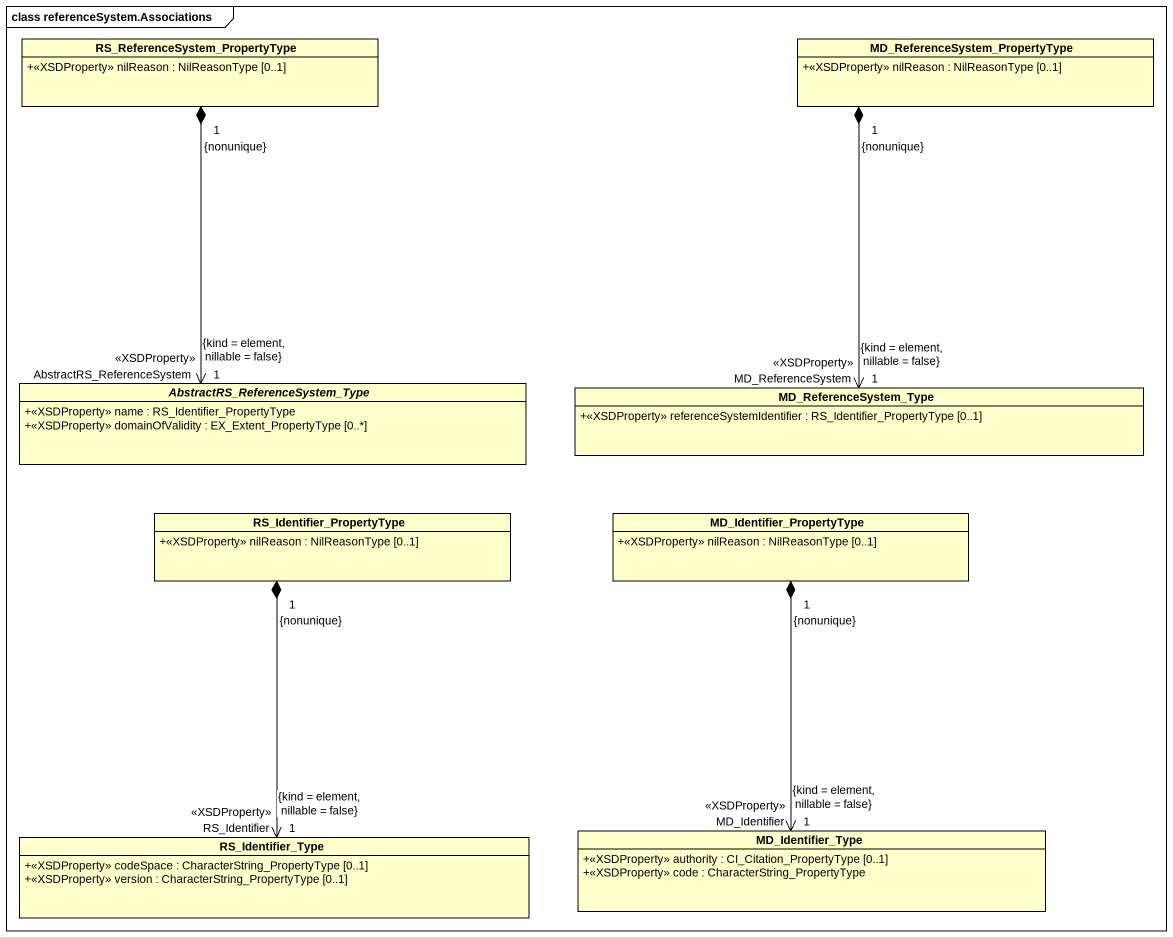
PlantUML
@startuml
mainframe class referenceSystem.Associations
hide circle
hide empty members
skinparam classAttributeIconSize 0
class "RS_ReferenceSystem_PropertyType" as RS_ReferenceSystem {
  +<<XSDProperty>> nilReason : NilReasonType [0..1]
}
class "MD_ReferenceSystem_PropertyType" as MD_ReferenceSystem {
  +<<XSDProperty>> nilReason : NilReasonType [0..1]
}
abstract class "AbstractRS_ReferenceSystem_Type" as AbstractRS_ReferenceSystem {
  +<<XSDProperty>> name : RS_Identifier_PropertyType
  +<<XSDProperty>> domainOfValidity : EX_Extent_PropertyType [0..*]
}
class MD_ReferenceSystem_Type {
  +<<XSDProperty>> referenceSystemIdentifier : RS_Identifier_PropertyType [0..1]
}
class RS_Identifier_PropertyType {
  +<<XSDProperty>> nilReason : NilReasonType [0..1]
}
class MD_Identifier_PropertyType {
  +<<XSDProperty>> nilReason : NilReasonType [0..1]
}
class RS_Identifier_Type {
  +<<XSDProperty>> codeSpace : CharacterString_PropertyType [0..1]
  +<<XSDProperty>> version : CharacterString_PropertyType [0..1]
}
class MD_Identifier_Type {
  +<<XSDProperty>> authority : CI_Citation_PropertyType [0..1]
  +<<XSDProperty>> code : CharacterString_PropertyType
}
RS_ReferenceSystem "1\n{nonunique}" *--> "AbstractRS_ReferenceSystem\n<<XSDProperty>>\n1\n{kind = element, nillable = false}" AbstractRS_ReferenceSystem
MD_ReferenceSystem "1\n{nonunique}" *--> "MD_ReferenceSystem\n<<XSDProperty>>\n1\n{kind = element, nillable = false}" MD_ReferenceSystem_Type
RS_Identifier_PropertyType "1\n{nonunique}" *--> "RS_Identifier\n<<XSDProperty>>\n1\n{kind = element, nillable = false}" RS_Identifier_Type
MD_Identifier_PropertyType "1\n{nonunique}" *--> "MD_Identifier\n<<XSDProperty>>\n1\n{kind = element, nillable = false}" MD_Identifier_Type
@enduml
